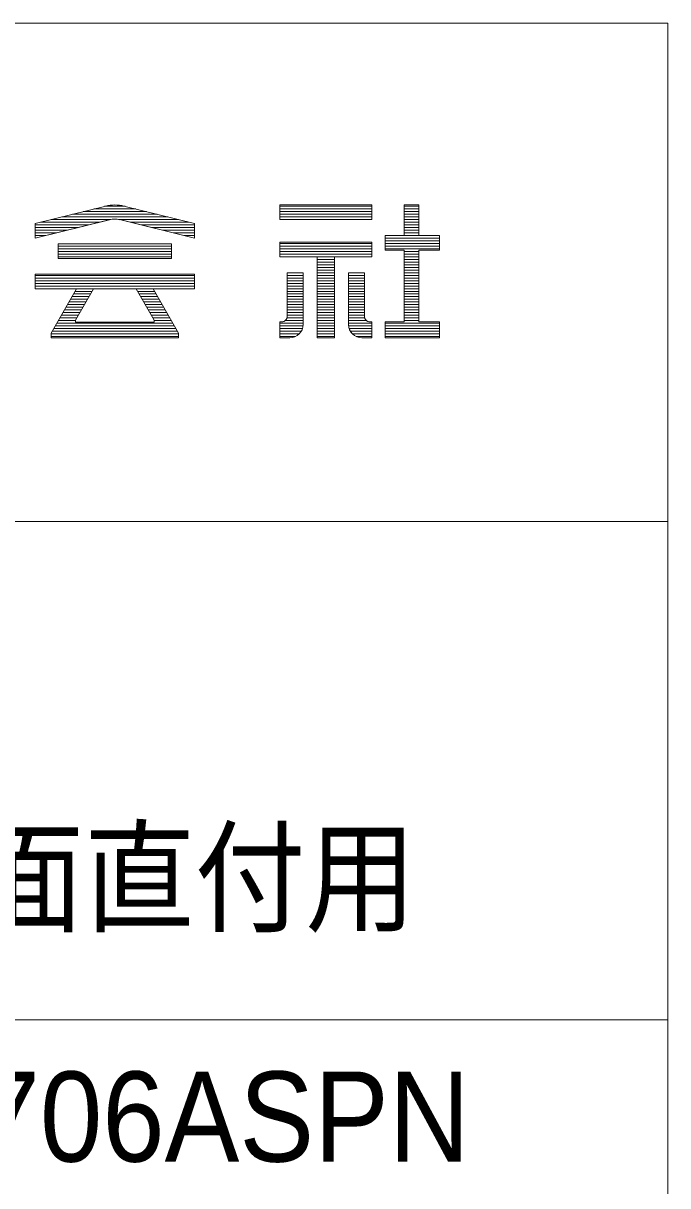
# Model space of a CAD drawing. Units: millimetres, scale not verified. Extents: x -800 to 819, y -554 to 554.
# Drawn here: x 722.4 to 800, y 414 to 554 of the extents above; entities that cross this region are included whole.
import ezdxf
from ezdxf.enums import TextEntityAlignment as Align

# ---------------------------------------------------------------- set-up
doc = ezdxf.new("R2010")
doc.units = ezdxf.units.MM
doc.header["$LTSCALE"] = 5
for name, color, linetype, lineweight in [('0-0_zumenwaku', 6, 'Continuous', 9), ('0-2_sunpou', 1, 'Continuous', 9), ('0-4_logo', 4, 'Continuous', 9), ('0-5_shade', 6, 'Continuous', 9)]:
    doc.layers.add(name, color=color, linetype=linetype, lineweight=lineweight)
doc.layers.add('0-1_moji', color=2, linetype='Continuous')
doc.styles.add('ＭＳ Ｐゴシック', font='')
doc.styles.get('ＭＳ Ｐゴシック').set_extended_font_data('MS PGothic')

# ---------------------------------------------------------------- blocks, each defined once
blk = doc.blocks.new('nakalogo')
at = {"layer": '0-4_logo'}
for p, q in [((562.7, -502.04), (589.29, -495.43)), ((596.11, -495.43), (622.7, -502.04)), ((654.8, -495.04), (689.3, -495.04)), ((654.8, -495.04), (654.8, -500.54)), ((689.3, -495.04), (689.3, -500.54)), ((701.55, -495.04), (707.05, -495.04)), ((701.55, -495.04), (701.55, -506.54)), ((707.05, -495.04), (707.05, -506.54)), ((562.7, -507.54), (591, -500.54)), ((562.7, -502.04), (562.7, -507.54)), ((594.41, -500.54), (622.7, -507.54)), ((622.7, -502.04), (622.7, -507.54)), ((654.8, -500.54), (689.3, -500.54)), ((694.3, -506.54), (701.55, -506.54)), ((694.3, -506.54), (694.3, -512.04)), ((707.05, -506.54), (714.8, -506.54)), ((714.8, -506.56), (714.8, -512.04)), ((571.38, -509.64), (614.02, -509.64)), ((571.38, -509.64), (571.38, -515.14)), ((614.02, -509.64), (614.02, -515.14)), ((654.8, -509.04), (689.3, -509.04)), ((654.8, -509.04), (654.8, -514.54)), ((689.3, -509.04), (689.3, -514.54)), ((571.38, -515.14), (614.02, -515.14)), ((654.8, -514.54), (668.75, -514.54)), ((668.75, -514.54), (668.75, -545.04)), ((675.35, -514.54), (675.35, -545.04)), ((675.35, -514.54), (689.3, -514.54)), ((694.3, -512.04), (701.55, -512.04)), ((701.55, -512.04), (701.55, -539.04)), ((707.05, -512.04), (707.05, -539.04)), ((714.8, -512.04), (707.05, -512.04)), ((562.7, -521.14), (622.7, -521.14)), ((562.7, -521.14), (562.7, -526.64)), ((622.7, -521.14), (622.7, -526.64)), ((657.5, -520.54), (657.5, -537.04)), ((657.5, -520.54), (663.5, -520.54)), ((663.5, -520.54), (663.5, -540.04)), ((680.6, -520.54), (680.6, -540.04)), ((680.6, -520.54), (686.6, -520.54)), ((686.6, -520.54), (686.6, -537.04)), ((562.7, -526.64), (578.33, -526.64)), ((578.32, -526.64), (568.72, -543.27)), ((584.67, -526.64), (577.88, -538.41)), ((584.68, -526.64), (600.73, -526.64)), ((600.73, -526.64), (607.52, -538.41)), ((607.08, -526.64), (616.68, -543.28)), ((607.08, -526.64), (622.7, -526.64)), ((577.88, -539.14), (577.88, -538.41)), ((577.88, -539.14), (607.52, -539.14)), ((607.52, -539.14), (607.52, -538.41)), ((654.8, -539.04), (655.5, -539.04)), ((654.8, -539.04), (654.8, -545.04)), ((688.6, -539.04), (689.3, -539.04)), ((689.3, -539.04), (689.3, -545.04)), ((694.3, -539.04), (701.55, -539.04)), ((694.3, -539.04), (694.3, -545.04)), ((714.8, -539.04), (707.05, -539.04)), ((714.8, -539.04), (714.8, -545.04)), ((568.72, -545.04), (568.72, -543.28)), ((568.72, -545.04), (616.68, -545.04)), ((616.68, -545.04), (616.68, -543.28)), ((654.8, -545.04), (658.5, -545.04)), ((668.75, -545.04), (675.35, -545.04)), ((685.6, -545.04), (689.3, -545.04)), ((694.3, -545.04), (714.8, -545.04))]:
    blk.add_line(p, q, dxfattribs=at)
for centre, radius, start, end in [((592.7, -510.04), 15, 76.8669, 103.133), ((592.7, -507.84), 7.5, 76.8669, 103.133), ((655.5, -537.04), 2, 270, 0), ((688.6, -537.04), 2, 180, 270), ((658.5, -540.04), 5, 270, 0), ((685.6, -540.04), 5, 180, 270)]:
    blk.add_arc(centre, radius, start, end, dxfattribs=at)
at = {"layer": '0-5_shade'}
for p, q in [((608.62, -498.54), (576.78, -498.54)), ((604.59, -497.54), (580.81, -497.54)), ((600.57, -496.54), (584.83, -496.54)), ((596.55, -495.54), (588.85, -495.54)), ((689.3, -495.54), (654.8, -495.54)), ((689.3, -496.54), (654.8, -496.54)), ((689.3, -497.54), (654.8, -497.54)), ((689.3, -498.54), (654.8, -498.54)), ((707.05, -495.54), (701.55, -495.54)), ((707.05, -496.54), (701.55, -496.54)), ((707.05, -497.54), (701.55, -497.54)), ((707.05, -498.54), (701.55, -498.54)), ((582.9, -502.54), (562.7, -502.54)), ((586.94, -501.54), (564.71, -501.54)), ((590.97, -500.54), (568.73, -500.54)), ((612.64, -499.54), (572.76, -499.54)), ((616.67, -500.54), (594.38, -500.54)), ((620.69, -501.54), (598.47, -501.54)), ((622.7, -502.54), (602.51, -502.54)), ((689.3, -499.54), (654.8, -499.54)), ((689.3, -500.54), (654.8, -500.54)), ((707.05, -499.54), (701.55, -499.54)), ((707.05, -500.54), (701.55, -500.54)), ((707.05, -501.54), (701.55, -501.54)), ((707.05, -502.54), (701.55, -502.54)), ((578.86, -503.54), (562.7, -503.54)), ((574.82, -504.54), (562.7, -504.54)), ((570.78, -505.54), (562.7, -505.54)), ((566.74, -506.54), (562.7, -506.54)), ((622.7, -503.54), (606.55, -503.54)), ((622.7, -504.54), (610.59, -504.54)), ((622.7, -505.54), (614.63, -505.54)), ((622.7, -506.54), (618.66, -506.54)), ((714.8, -506.54), (694.3, -506.54)), ((707.05, -503.54), (701.55, -503.54)), ((707.05, -504.54), (701.55, -504.54)), ((707.05, -505.54), (701.55, -505.54)), ((614.02, -510.54), (571.38, -510.54)), ((614.02, -511.54), (571.38, -511.54)), ((689.3, -509.54), (654.8, -509.54)), ((689.3, -510.54), (654.8, -510.54)), ((689.3, -511.54), (654.8, -511.54)), ((714.8, -507.54), (694.3, -507.54)), ((714.8, -508.54), (694.3, -508.54)), ((714.8, -509.54), (694.3, -509.54)), ((714.8, -510.54), (694.3, -510.54)), ((714.8, -511.54), (694.3, -511.54)), ((614.02, -512.54), (571.38, -512.54)), ((614.02, -513.54), (571.38, -513.54)), ((614.02, -514.54), (571.38, -514.54)), ((689.3, -512.54), (654.8, -512.54)), ((689.3, -513.54), (654.8, -513.54)), ((675.35, -514.54), (668.75, -514.54)), ((675.35, -515.54), (668.75, -515.54)), ((707.05, -512.54), (701.55, -512.54)), ((707.05, -513.54), (701.55, -513.54)), ((707.05, -514.54), (701.55, -514.54)), ((707.05, -515.54), (701.55, -515.54)), ((675.35, -516.54), (668.75, -516.54)), ((675.35, -517.54), (668.75, -517.54)), ((675.35, -518.54), (668.75, -518.54)), ((675.35, -519.54), (668.75, -519.54)), ((707.05, -516.54), (701.55, -516.54)), ((707.05, -517.54), (701.55, -517.54)), ((707.05, -518.54), (701.55, -518.54)), ((707.05, -519.54), (701.55, -519.54)), ((622.7, -521.54), (562.7, -521.54)), ((622.7, -522.54), (562.7, -522.54)), ((622.7, -523.54), (562.7, -523.54)), ((622.7, -524.54), (562.7, -524.54)), ((657.5, -520.54), (657.5, -537.02)), ((663.5, -520.54), (657.5, -520.54)), ((663.5, -521.54), (657.5, -521.54)), ((663.5, -522.54), (657.5, -522.54)), ((663.5, -523.54), (657.5, -523.54)), ((663.5, -524.54), (657.5, -524.54)), ((675.35, -520.54), (668.75, -520.54)), ((675.35, -521.54), (668.75, -521.54)), ((675.35, -522.54), (668.75, -522.54)), ((675.35, -523.54), (668.75, -523.54)), ((675.35, -524.54), (668.75, -524.54)), ((680.6, -520.54), (680.6, -540.09)), ((686.6, -520.54), (680.6, -520.54)), ((686.6, -521.54), (680.6, -521.54)), ((686.6, -522.54), (680.6, -522.54)), ((686.6, -523.54), (680.6, -523.54)), ((686.6, -524.54), (680.6, -524.54)), ((707.05, -520.54), (701.55, -520.54)), ((707.05, -521.54), (701.55, -521.54)), ((707.05, -522.54), (701.55, -522.54)), ((707.05, -523.54), (701.55, -523.54)), ((707.05, -524.54), (701.55, -524.54)), ((622.7, -525.54), (562.7, -525.54)), ((622.7, -526.54), (562.7, -526.54)), ((583.57, -528.54), (577.22, -528.54)), ((584.15, -527.54), (577.8, -527.54)), ((607.6, -527.54), (601.25, -527.54)), ((608.18, -528.54), (601.83, -528.54)), ((663.5, -525.54), (657.5, -525.54)), ((663.5, -526.54), (657.5, -526.54)), ((663.5, -527.54), (657.5, -527.54)), ((663.5, -528.54), (657.5, -528.54)), ((675.35, -525.54), (668.75, -525.54)), ((675.35, -526.54), (668.75, -526.54)), ((675.35, -527.54), (668.75, -527.54)), ((675.35, -528.54), (668.75, -528.54)), ((686.6, -525.54), (680.6, -525.54)), ((686.6, -526.54), (680.6, -526.54)), ((686.6, -527.54), (680.6, -527.54)), ((686.6, -528.54), (680.6, -528.54)), ((707.05, -525.54), (701.55, -525.54)), ((707.05, -526.54), (701.55, -526.54)), ((707.05, -527.54), (701.55, -527.54)), ((707.05, -528.54), (701.55, -528.54)), ((580.69, -533.54), (574.34, -533.54)), ((581.27, -532.54), (574.91, -532.54)), ((581.84, -531.54), (575.49, -531.54)), ((582.42, -530.54), (576.07, -530.54)), ((583, -529.54), (576.65, -529.54)), ((608.75, -529.54), (602.4, -529.54)), ((609.33, -530.54), (602.98, -530.54)), ((609.91, -531.54), (603.56, -531.54)), ((610.49, -532.54), (604.13, -532.54)), ((611.06, -533.54), (604.71, -533.54)), ((663.5, -529.54), (657.5, -529.54)), ((663.5, -530.54), (657.5, -530.54)), ((663.5, -531.54), (657.5, -531.54)), ((663.5, -532.54), (657.5, -532.54)), ((663.5, -533.54), (657.5, -533.54)), ((675.35, -529.54), (668.75, -529.54)), ((675.35, -530.54), (668.75, -530.54)), ((675.35, -531.54), (668.75, -531.54)), ((675.35, -532.54), (668.75, -532.54)), ((675.35, -533.54), (668.75, -533.54)), ((686.6, -529.54), (680.6, -529.54)), ((686.6, -530.54), (680.6, -530.54)), ((686.6, -531.54), (680.6, -531.54)), ((686.6, -532.54), (680.6, -532.54)), ((686.6, -533.54), (680.6, -533.54)), ((707.05, -529.54), (701.55, -529.54)), ((707.05, -530.54), (701.55, -530.54)), ((707.05, -531.54), (701.55, -531.54)), ((707.05, -532.54), (701.55, -532.54)), ((707.05, -533.54), (701.55, -533.54)), ((578.38, -537.54), (572.03, -537.54)), ((578.96, -536.54), (572.61, -536.54)), ((579.53, -535.54), (573.18, -535.54)), ((580.11, -534.54), (573.76, -534.54)), ((611.64, -534.54), (605.29, -534.54)), ((612.22, -535.54), (605.87, -535.54)), ((612.79, -536.54), (606.44, -536.54)), ((613.37, -537.54), (607.02, -537.54)), ((663.5, -537.54), (657.43, -537.54)), ((663.5, -534.54), (657.5, -534.54)), ((663.5, -535.54), (657.5, -535.54)), ((663.5, -536.54), (657.5, -536.54)), ((675.35, -534.54), (668.75, -534.54)), ((675.35, -535.54), (668.75, -535.54)), ((675.35, -536.54), (668.75, -536.54)), ((675.35, -537.54), (668.75, -537.54)), ((686.6, -534.54), (680.6, -534.54)), ((686.6, -535.54), (680.6, -535.54)), ((686.6, -536.54), (680.6, -536.54)), ((686.67, -537.54), (680.6, -537.54)), ((707.05, -534.54), (701.55, -534.54)), ((707.05, -535.54), (701.55, -535.54)), ((707.05, -536.54), (701.55, -536.54)), ((707.05, -537.54), (701.55, -537.54)), ((615.68, -541.54), (569.72, -541.54)), ((615.1, -540.54), (570.3, -540.54)), ((614.53, -539.54), (570.87, -539.54)), ((577.88, -538.54), (571.45, -538.54)), ((613.95, -538.54), (607.52, -538.54)), ((663.5, -539.54), (654.8, -539.54)), ((663.46, -540.54), (654.8, -540.54)), ((663.27, -541.54), (654.8, -541.54)), ((663.5, -538.54), (656.81, -538.54)), ((675.35, -538.54), (668.75, -538.54)), ((675.35, -539.54), (668.75, -539.54)), ((675.35, -540.54), (668.75, -540.54)), ((675.35, -541.54), (668.75, -541.54)), ((687.29, -538.54), (680.6, -538.54)), ((689.3, -539.54), (680.6, -539.54)), ((689.3, -540.54), (680.64, -540.54)), ((689.3, -541.54), (680.84, -541.54)), ((714.8, -539.54), (694.3, -539.54)), ((714.8, -540.54), (694.3, -540.54)), ((714.8, -541.54), (694.3, -541.54)), ((707.05, -538.54), (701.55, -538.54)), ((616.68, -543.54), (568.72, -543.54)), ((616.68, -544.54), (568.72, -544.54)), ((616.26, -542.54), (569.14, -542.54)), ((662.81, -542.54), (654.8, -542.54)), ((662.07, -543.54), (654.8, -543.54)), ((660.66, -544.54), (654.8, -544.54)), ((675.35, -542.54), (668.75, -542.54)), ((675.35, -543.54), (668.75, -543.54)), ((675.35, -544.54), (668.75, -544.54)), ((689.3, -542.54), (681.28, -542.54)), ((689.3, -543.54), (682.04, -543.54)), ((689.3, -544.54), (683.43, -544.54)), ((714.8, -542.54), (694.3, -542.54)), ((714.8, -543.54), (694.3, -543.54)), ((714.8, -544.54), (694.3, -544.54))]:
    blk.add_line(p, q, dxfattribs=at)
for points in [[(589.26, -495.44), (562.7, -502.04), (562.7, -507.54), (590.7, -500.61)], [(594.55, -500.57), (622.7, -507.54), (622.7, -502.04), (596.14, -495.44)], [(663.5, -540.04), (663.5, -520.54), (657.5, -520.54)], [(686.6, -537.02), (686.6, -520.54), (680.6, -520.54)], [(655.5, -539.04), (654.8, -539.04), (654.8, -545.04), (658.5, -545.04)], [(685.6, -545.04), (689.3, -545.04), (689.3, -539.04), (688.6, -539.04)]]:
    blk.add_lwpolyline(points, dxfattribs=at)
for points in [[(689.3, -495.04), (654.8, -495.04), (654.8, -500.54), (689.3, -500.54)], [(707.05, -512.04), (714.8, -512.04), (714.8, -506.54), (707.05, -506.54), (707.05, -495.04), (701.55, -495.04), (701.55, -506.54), (694.3, -506.54), (694.3, -512.04), (701.55, -512.04), (701.55, -539.04), (694.3, -539.04), (694.3, -545.04), (714.8, -545.04), (714.8, -539.04), (707.05, -539.04)], [(614.02, -509.64), (571.38, -509.64), (571.38, -515.14), (614.02, -515.14)], [(689.3, -509.04), (654.8, -509.04), (654.8, -514.54), (668.75, -514.54), (668.75, -545.04), (675.35, -545.04), (675.35, -514.54), (689.3, -514.54)], [(622.7, -521.14), (562.7, -521.14), (562.7, -526.64), (578.32, -526.64), (568.72, -543.27), (568.72, -545.04), (616.68, -545.04), (616.68, -543.28), (607.08, -526.64), (622.7, -526.64)], [(584.67, -526.64), (600.73, -526.64), (607.52, -538.41), (607.52, -539.14), (577.88, -539.14), (577.88, -538.41)]]:
    blk.add_lwpolyline(points, close=True, dxfattribs=at)
for centre, radius, start, end in [((592.7, -510.04), 15, 76.7343, 103.266), ((592.7, -507.84), 7.5, 75.7572, 105.4447), ((655.5, -537.04), 2, 270, 0.573), ((688.6, -537.04), 2, 179.427, 270), ((658.5, -540.04), 5, 270, 0), ((685.6, -540.04), 5, 180.5125, 270)]:
    blk.add_arc(centre, radius, start, end, dxfattribs=at)
blk = doc.blocks.new('ナカ工業ロゴa')
at = {"layer": '0-4_logo'}
blk.add_blockref('nakalogo', (0, 69.3), dxfattribs=at)

msp = doc.modelspace()

# ---------------------------------------------------------------- linework, layer by layer
at = {"layer": '0-0_zumenwaku'}
for p, q in [((516, 494), (800, 494)), ((516, 434), (800, 434))]:
    msp.add_line(p, q, dxfattribs=at)
msp.add_lwpolyline([(-800, -554), (800, -554), (800, 554), (-800, 554)], close=True, dxfattribs=at)

# ---------------------------------------------------------------- block references
at = {"layer": '0-2_sunpou', "xscale": 0.3199999, "yscale": 0.3199999}
msp.add_blockref('ナカ工業ロゴa', (543.802, 668.356), dxfattribs=at)

# ---------------------------------------------------------------- texts
at = {"layer": '0-1_moji', "style": 'ＭＳ Ｐゴシック'}
for s, width, p in [('ベランダ・バルコニー向け壁面直付用', 0.9, (543.28, 442.485)), ('KS-DA706ASPN', 0.95, (675.748, 413.673))]:
    msp.add_text(s, height=10.85, dxfattribs=dict(at, width=width)).set_placement(p, align=Align.BOTTOM_LEFT)

doc.saveas('drawing.dxf')
